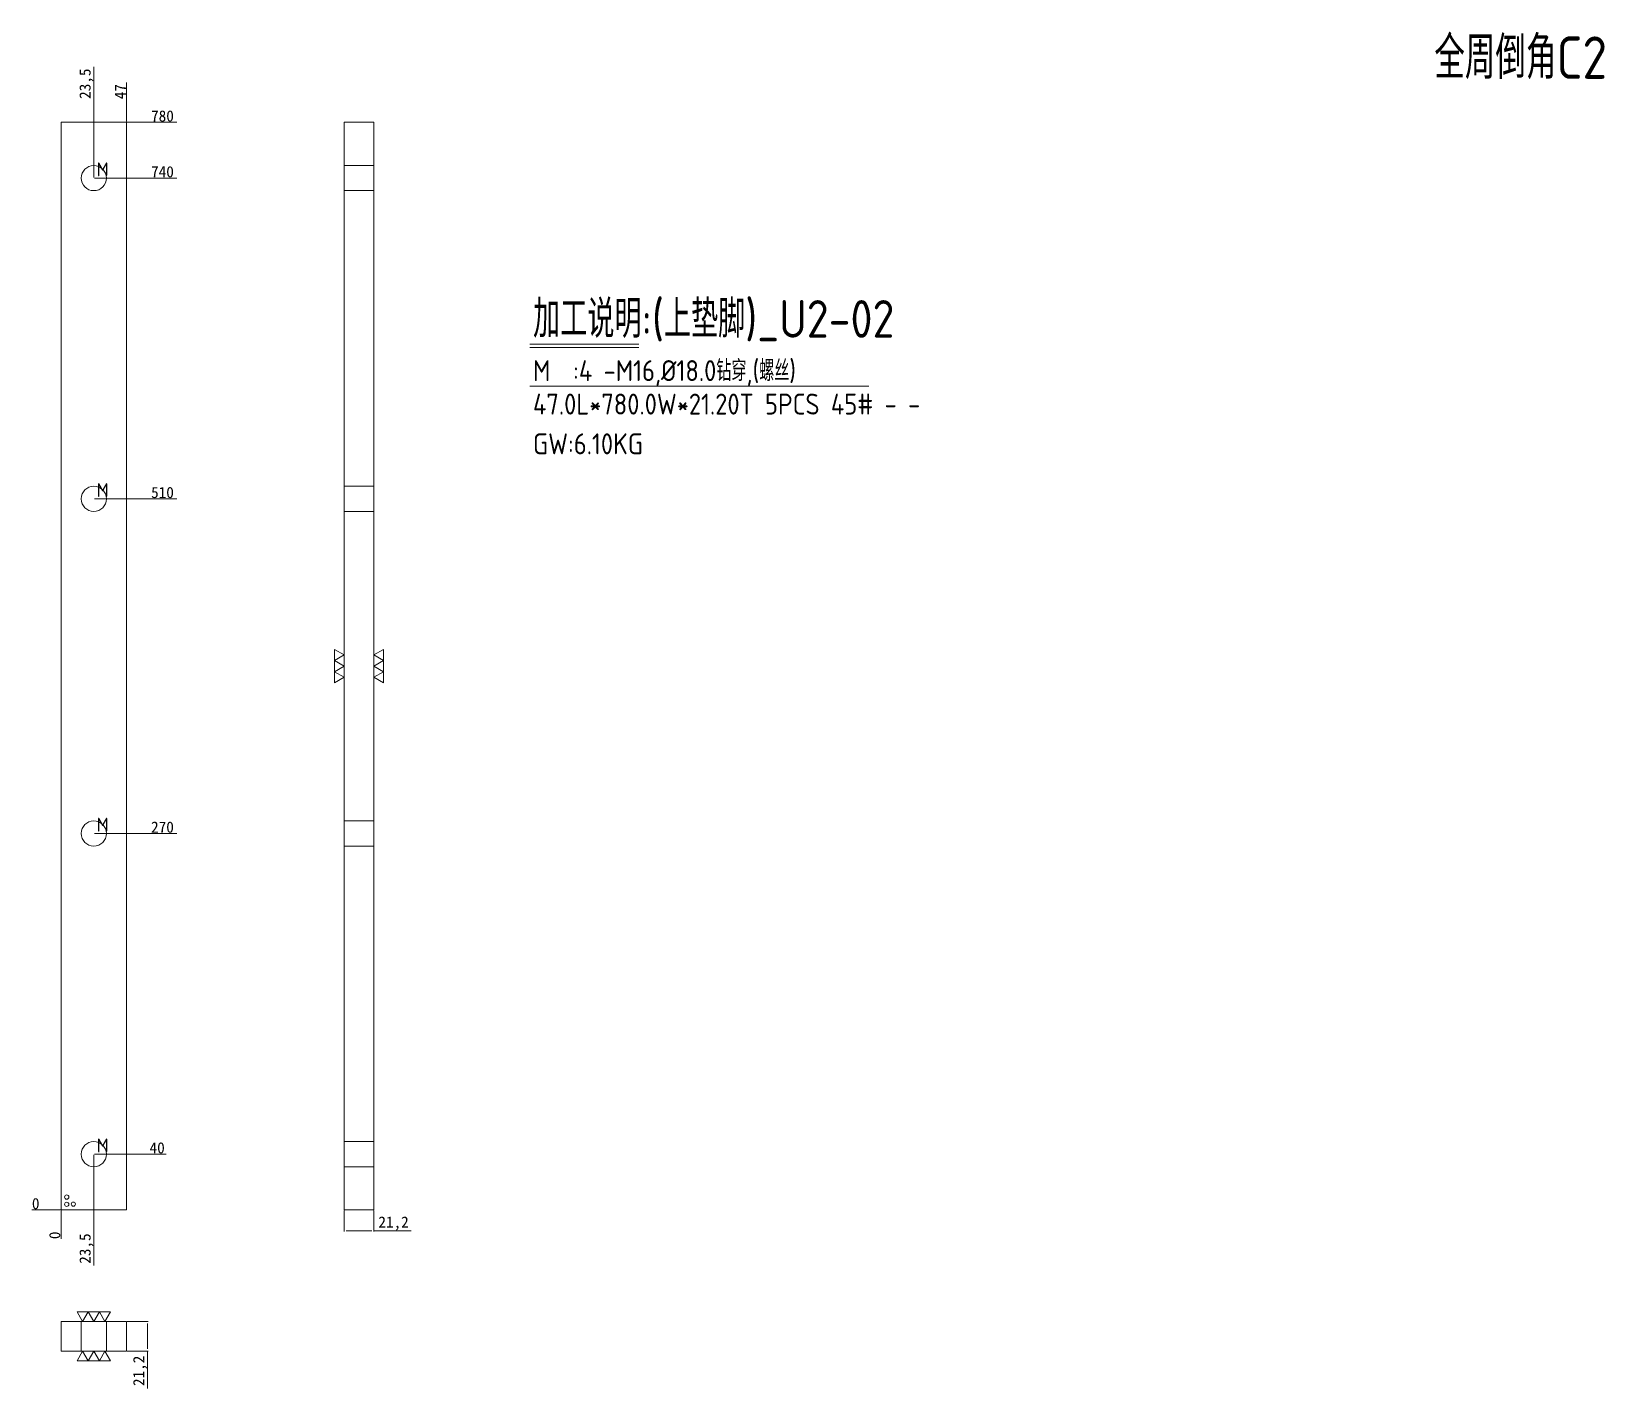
# Model space of a CAD drawing. Header units: millimetres. Extents: x 13580 to 14708, y 80862 to 81835.
import ezdxf

# ---------------------------------------------------------------- set-up
doc = ezdxf.new("R2010")
doc.units = ezdxf.units.MM
doc.linetypes.add('DASHED', pattern=[0])
doc.layers.add('dim', color=4, linetype='Continuous')
doc.layers.add('dim_temp', color=161, linetype='Continuous', lineweight=9)
doc.layers.add('U1', color=7, linetype='Continuous', true_color=0xffffff)
doc.layers.add('U2', color=7, linetype='Continuous', true_color=0xffffff)
doc.styles.add('_PUG_ERP', font='txt')
doc.styles.add('gbenor', font='gbenor.shx', dxfattribs={"bigfont": 'gbcbig'})
doc.dimstyles.new('_PUG_ERP', dxfattribs={"dimtxt": 8, "dimasz": 1.5, "dimexe": 0.5, "dimexo": 0.5, "dimgap": 0.5, "dimtad": 1, "dimtxsty": '_PUG_ERP', "dimblk": 'CLOSEDBLANK', "dimcen": 0, "dimclrd": 4, "dimclre": 4, "dimclrt": 3, "dimazin": 3, "dimtfac": 1, "dimtmove": 0, "dimatfit": 3, "dimldrblk": 'CLOSEDBLANK', "dimlwd": 9, "dimlwe": 9})

# ---------------------------------------------------------------- blocks, each defined once
blk = doc.blocks.new('*D1266')
at = {"layer": 'Defpoints', "color": 0}
for p in [(13624.6, 81030), (13663.1, 81030), (13601.1, 80990)]:
    blk.add_point(p, dxfattribs=at)
at = {"layer": 'dim_temp', "color": 4, "lineweight": 9}
blk.add_line((13625.1, 81030), (13676.5, 81030), dxfattribs=at)
at = {"layer": 'dim_temp', "color": 3, "lineweight": 18, "insert": (13670, 81034.5), "char_height": 8, "attachment_point": 5, "style": '_PUG_ERP'}
blk.add_mtext('40', dxfattribs=at)
blk = doc.blocks.new('_ClosedBlank')
blk = doc.blocks.new('*D1267')
at = {"layer": 'Defpoints', "color": 0}
for p in [(13624.6, 81260), (13663.1, 81260), (13601.1, 80990)]:
    blk.add_point(p, dxfattribs=at)
at = {"layer": 'dim_temp', "color": 4, "lineweight": 9}
blk.add_line((13625.1, 81260), (13684.1, 81260), dxfattribs=at)
at = {"layer": 'dim_temp', "color": 3, "lineweight": 18, "insert": (13673.8, 81264.5), "char_height": 8, "attachment_point": 5, "style": '_PUG_ERP'}
blk.add_mtext('270', dxfattribs=at)
blk = doc.blocks.new('*D1268')
at = {"layer": 'Defpoints', "color": 0}
for p in [(13624.6, 81500), (13663.1, 81500), (13601.1, 80990)]:
    blk.add_point(p, dxfattribs=at)
at = {"layer": 'dim_temp', "color": 4, "lineweight": 9}
blk.add_line((13625.1, 81500), (13684.1, 81500), dxfattribs=at)
at = {"layer": 'dim_temp', "color": 3, "lineweight": 18, "insert": (13673.8, 81504.5), "char_height": 8, "attachment_point": 5, "style": '_PUG_ERP'}
blk.add_mtext('510', dxfattribs=at)
blk = doc.blocks.new('*D1269')
at = {"layer": 'Defpoints', "color": 0}
for p in [(13624.6, 81730), (13663.1, 81730), (13601.1, 80990)]:
    blk.add_point(p, dxfattribs=at)
at = {"layer": 'dim_temp', "color": 4, "lineweight": 9}
blk.add_line((13625.1, 81730), (13684.1, 81730), dxfattribs=at)
at = {"layer": 'dim_temp', "color": 3, "lineweight": 18, "insert": (13673.8, 81734.5), "char_height": 8, "attachment_point": 5, "style": '_PUG_ERP'}
blk.add_mtext('740', dxfattribs=at)
blk = doc.blocks.new('*D1270')
at = {"layer": 'Defpoints', "color": 0}
for p in [(13648.1, 81770), (13663.1, 81770), (13601.1, 80990)]:
    blk.add_point(p, dxfattribs=at)
at = {"layer": 'dim_temp', "color": 4, "lineweight": 9}
blk.add_line((13648.6, 81770), (13684.1, 81770), dxfattribs=at)
at = {"layer": 'dim_temp', "color": 3, "lineweight": 18, "insert": (13673.8, 81774.5), "char_height": 8, "attachment_point": 5, "style": '_PUG_ERP'}
blk.add_mtext('780', dxfattribs=at)
blk = doc.blocks.new('*D1271')
at = {"layer": 'Defpoints', "color": 0}
for p in [(13586.1, 80990), (13601.1, 80990), (13601.1, 80990)]:
    blk.add_point(p, dxfattribs=at)
at = {"layer": 'dim_temp', "color": 4, "lineweight": 9}
blk.add_line((13600.6, 80990), (13580.2, 80990), dxfattribs=at)
at = {"layer": 'dim_temp', "color": 3, "lineweight": 18, "insert": (13582.9, 80994.5), "char_height": 8, "attachment_point": 5, "style": '_PUG_ERP'}
blk.add_mtext('0', dxfattribs=at)
blk = doc.blocks.new('*D1272')
at = {"layer": 'Defpoints', "color": 0}
for p in [(13624.6, 81030), (13601.1, 80990), (13624.6, 80975)]:
    blk.add_point(p, dxfattribs=at)
at = {"layer": 'dim_temp', "color": 4, "lineweight": 9}
blk.add_line((13624.6, 81029.5), (13624.6, 80950.1), dxfattribs=at)
at = {"layer": 'dim_temp', "color": 3, "lineweight": 18, "insert": (13619.3, 80962.3), "char_height": 8, "attachment_point": 5, "rotation": 90, "style": '_PUG_ERP'}
blk.add_mtext('23,5', dxfattribs=at)
blk = doc.blocks.new('*D1273')
at = {"layer": 'Defpoints', "color": 0}
for p in [(13601.1, 80990), (13601.1, 80990), (13601.1, 80975)]:
    blk.add_point(p, dxfattribs=at)
at = {"layer": 'dim_temp', "color": 4, "lineweight": 9}
blk.add_line((13601.1, 80989.5), (13601.1, 80969.2), dxfattribs=at)
at = {"layer": 'dim_temp', "color": 3, "lineweight": 18, "insert": (13596.6, 80971.8), "char_height": 8, "attachment_point": 5, "rotation": 90, "style": '_PUG_ERP'}
blk.add_mtext('0', dxfattribs=at)
blk = doc.blocks.new('*D1274')
at = {"layer": 'Defpoints', "color": 0}
for p in [(13648.1, 81785), (13648.1, 81770), (13601.1, 80990)]:
    blk.add_point(p, dxfattribs=at)
at = {"layer": 'dim_temp', "color": 4, "lineweight": 9}
blk.add_line((13648.1, 81770.5), (13648.1, 81798.5), dxfattribs=at)
at = {"layer": 'dim_temp', "color": 3, "lineweight": 18, "insert": (13643.6, 81792), "char_height": 8, "attachment_point": 5, "rotation": 90, "style": '_PUG_ERP'}
blk.add_mtext('47', dxfattribs=at)
blk = doc.blocks.new('*D1275')
at = {"layer": 'Defpoints', "color": 0}
for p in [(13624.6, 81785), (13624.6, 81730), (13601.1, 80990)]:
    blk.add_point(p, dxfattribs=at)
at = {"layer": 'dim_temp', "color": 4, "lineweight": 9}
blk.add_line((13624.6, 81730.5), (13624.6, 81809.9), dxfattribs=at)
at = {"layer": 'dim_temp', "color": 3, "lineweight": 18, "insert": (13619.3, 81797.7), "char_height": 8, "attachment_point": 5, "rotation": 90, "style": '_PUG_ERP'}
blk.add_mtext('23,5', dxfattribs=at)
blk = doc.blocks.new('*D1276')
at = {"layer": 'Defpoints', "color": 0}
for p in [(13648.1, 80910), (13648.1, 80888.8), (13663.1, 80888.8)]:
    blk.add_point(p, dxfattribs=at)
at = {"layer": 'dim_temp', "color": 4, "lineweight": 9}
for p, q in [((13648.6, 80910), (13663.6, 80910)), ((13663.1, 80908.5), (13663.1, 80890.3)), ((13648.6, 80888.8), (13663.6, 80888.8)), ((13663.1, 80888.8), (13663.1, 80861.9))]:
    blk.add_line(p, q, dxfattribs=at)
at = {"layer": 'dim_temp', "color": 3, "lineweight": 18, "insert": (13657.8, 80874.6), "char_height": 8, "attachment_point": 5, "rotation": 90, "style": '_PUG_ERP'}
blk.add_mtext('21,2', dxfattribs=at)
blk = doc.blocks.new('*D1277')
at = {"layer": 'Defpoints', "color": 0}
for p in [(13804.1, 80990), (13825.3, 80990), (13825.3, 80975)]:
    blk.add_point(p, dxfattribs=at)
at = {"layer": 'dim_temp', "color": 4, "lineweight": 9}
for p, q in [((13804.1, 80989.5), (13804.1, 80974.5)), ((13825.3, 80989.5), (13825.3, 80974.5)), ((13805.6, 80975), (13823.8, 80975)), ((13825.3, 80975), (13852.2, 80975))]:
    blk.add_line(p, q, dxfattribs=at)
at = {"layer": 'dim_temp', "color": 3, "lineweight": 18, "insert": (13839.5, 80980.3), "char_height": 8, "attachment_point": 5, "style": '_PUG_ERP'}
blk.add_mtext('21,2', dxfattribs=at)

msp = doc.modelspace()

# ---------------------------------------------------------------- linework, layer by layer
at = {"layer": 'dim', "color": 8, "linetype": 'Continuous', "lineweight": 18}
for p, q in [((13937.232, 81610.844), (14015.478, 81610.844)), ((13937.232, 81608.594), (14015.478, 81608.594)), ((13937.232, 81580.844), (14180.232, 81580.844))]:
    msp.add_line(p, q, dxfattribs=at)
at = {"layer": 'dim', "color": 20, "linetype": 'Continuous', "lineweight": 18}
for p, q in [((13804.144, 81388), (13797.216, 81392)), ((13797.216, 81392), (13797.216, 81368)), ((13825.344, 81388), (13832.272, 81392)), ((13832.272, 81392), (13832.272, 81368)), ((13804.144, 81388), (13797.216, 81384)), ((13804.144, 81380), (13797.216, 81384)), ((13804.144, 81380), (13797.216, 81376)), ((13825.344, 81388), (13832.272, 81384)), ((13825.344, 81380), (13832.272, 81384)), ((13825.344, 81380), (13832.272, 81376)), ((13804.144, 81372), (13797.216, 81376)), ((13804.144, 81372), (13797.216, 81368)), ((13825.344, 81372), (13832.272, 81376)), ((13825.344, 81372), (13832.272, 81368)), ((13616.559, 80910), (13612.559, 80916.928)), ((13636.559, 80916.928), (13612.559, 80916.928)), ((13616.559, 80910), (13620.559, 80916.928)), ((13624.559, 80910), (13620.559, 80916.928)), ((13624.559, 80910), (13628.559, 80916.928)), ((13632.559, 80910), (13628.559, 80916.928)), ((13632.559, 80910), (13636.559, 80916.928)), ((13616.559, 80888.8), (13612.559, 80881.872)), ((13616.559, 80888.8), (13620.559, 80881.872)), ((13624.559, 80888.8), (13620.559, 80881.872)), ((13624.559, 80888.8), (13628.559, 80881.872)), ((13632.559, 80888.8), (13628.559, 80881.872)), ((13632.559, 80888.8), (13636.559, 80881.872)), ((13636.559, 80881.872), (13612.559, 80881.872))]:
    msp.add_line(p, q, dxfattribs=at)
at = {"layer": 'dim', "lineweight": 18}
for centre in [(13605.142, 80999.216), (13605.142, 80994.046), (13609.883, 80994.154)]:
    msp.add_circle(centre, 1.523, dxfattribs=at)
at = {"layer": 'U2', "color": 135, "linetype": 'Continuous', "lineweight": 18}
for p, q in [((13601.059, 80990), (13601.059, 81770)), ((13601.059, 81770), (13648.059, 81770)), ((13648.059, 81770), (13648.059, 80990)), ((13804.144, 81770), (13804.144, 80990)), ((13804.144, 81770), (13825.344, 81770)), ((13825.344, 81770), (13825.344, 80990)), ((13648.059, 80990), (13601.059, 80990)), ((13804.144, 80990), (13825.344, 80990)), ((13648.059, 80910), (13601.059, 80910)), ((13601.059, 80888.8), (13601.059, 80910)), ((13648.059, 80910), (13648.059, 80888.8)), ((13648.059, 80888.8), (13601.059, 80888.8))]:
    msp.add_line(p, q, dxfattribs=at)
at = {"layer": 'U2', "color": 31, "linetype": 'DASHED', "lineweight": 13, "ltscale": 0.35293}
for p, q in [((13825.344, 81739.004), (13804.144, 81739.004)), ((13804.144, 81720.996), (13825.344, 81720.996)), ((13825.344, 81509.004), (13804.144, 81509.004)), ((13804.144, 81490.996), (13825.344, 81490.996)), ((13825.344, 81269.004), (13804.144, 81269.004)), ((13804.144, 81250.996), (13825.344, 81250.996)), ((13825.344, 81039.004), (13804.144, 81039.004)), ((13804.144, 81020.996), (13825.344, 81020.996)), ((13615.555, 80910), (13615.555, 80888.8)), ((13633.562, 80888.8), (13633.562, 80910))]:
    msp.add_line(p, q, dxfattribs=at)
at = {"layer": 'U2', "color": 42, "linetype": 'Continuous', "lineweight": 18}
for centre in [(13624.559, 81730), (13624.559, 81500), (13624.559, 81260), (13624.559, 81030)]:
    msp.add_circle(centre, 9.004, dxfattribs=at)

# ---------------------------------------------------------------- texts
at = {"layer": 'dim', "color": 4, "lineweight": 18, "style": 'gbenor'}
for s, height, p in [('M', 10, (13626.764, 81731.295)), ('加工说明:(上垫脚)_U2-02', 27, (13939.529, 81615.504)), ('M  :4 -M16,%%c18.0钻穿,(螺丝)', 15, (13939.482, 81584.432)), ('47.0L*780.0W*21.20T 5PCS 45# - - ', 15, (13939.482, 81560.432)), ('GW:6.10KG ', 15, (13939.482, 81531.932)), ('M', 10, (13626.764, 81501.295)), ('M', 10, (13626.764, 81261.295)), ('M', 10, (13626.764, 81031.295))]:
    msp.add_text(s, height=height, dxfattribs=at).set_placement(p)
at = {"layer": 'U1', "color": 3, "lineweight": 18, "style": 'gbenor'}
msp.add_text('全周倒角C2', height=30.42, dxfattribs=at).set_placement((14585.725, 81801.185))

# ---------------------------------------------------------------- dimensions: what is measured, and where the dimension line sits
at = {"layer": 'dim_temp', "lineweight": 18}
for feature_location, offset, dtype, origin, picture, middle in [((13624.559, 81730), (0, 55), 1, (13601.059, 80990), '*D1275', (13619.297, 81797.69)), ((13648.059, 81770), (0, 15), 1, (13601.059, 80990), '*D1274', (13643.559, 81791.976)), ((13648.059, 81770), (15, 0), 0, (13601.059, 80990), '*D1270', (13673.845, 81774.5)), ((13624.559, 81730), (38.5, 0), 0, (13601.059, 80990), '*D1269', (13673.845, 81734.5)), ((13624.559, 81500), (38.5, 0), 0, (13601.059, 80990), '*D1268', (13673.845, 81504.5)), ((13624.559, 81260), (38.5, 0), 0, (13601.059, 80990), '*D1267', (13673.845, 81264.5)), ((13624.559, 81030), (38.5, 0), 0, (13601.059, 80990), '*D1266', (13670.035, 81034.5)), ((13624.559, 81030), (0, -55), 1, (13601.059, 80990), '*D1272', (13619.297, 80962.31)), ((13601.058816978, 80990), (-15, 0), 0, (13601.058816978, 80990), '*D1271', (13582.892150311, 80994.5)), ((13601.058816978, 80990), (0, -15), 1, (13601.058816978, 80990), '*D1273', (13596.558816978, 80971.833333333))]:
    dim = msp.add_ordinate_dim(feature_location=feature_location, offset=offset, dtype=dtype, origin=origin, dimstyle='_PUG_ERP', dxfattribs=at)
    dim.commit()
    dim.dimension.update_dxf_attribs({"geometry": picture, "text_midpoint": middle})
dim = msp.add_linear_dim(base=(13825.344, 80975), p1=(13804.144, 80990), p2=(13825.344, 80990), dimstyle='_PUG_ERP', dxfattribs=at)
dim.commit()
dim.dimension.update_dxf_attribs({"geometry": '*D1277', "text_midpoint": (13839.535, 80980.262)})
dim = msp.add_linear_dim(base=(13663.059, 80888.8), p1=(13648.059, 80910), p2=(13648.059, 80888.8), angle=90, dimstyle='_PUG_ERP', dxfattribs=at)
dim.commit()
dim.dimension.update_dxf_attribs({"geometry": '*D1276', "text_midpoint": (13657.797, 80874.61)})

doc.saveas('drawing.dxf')
